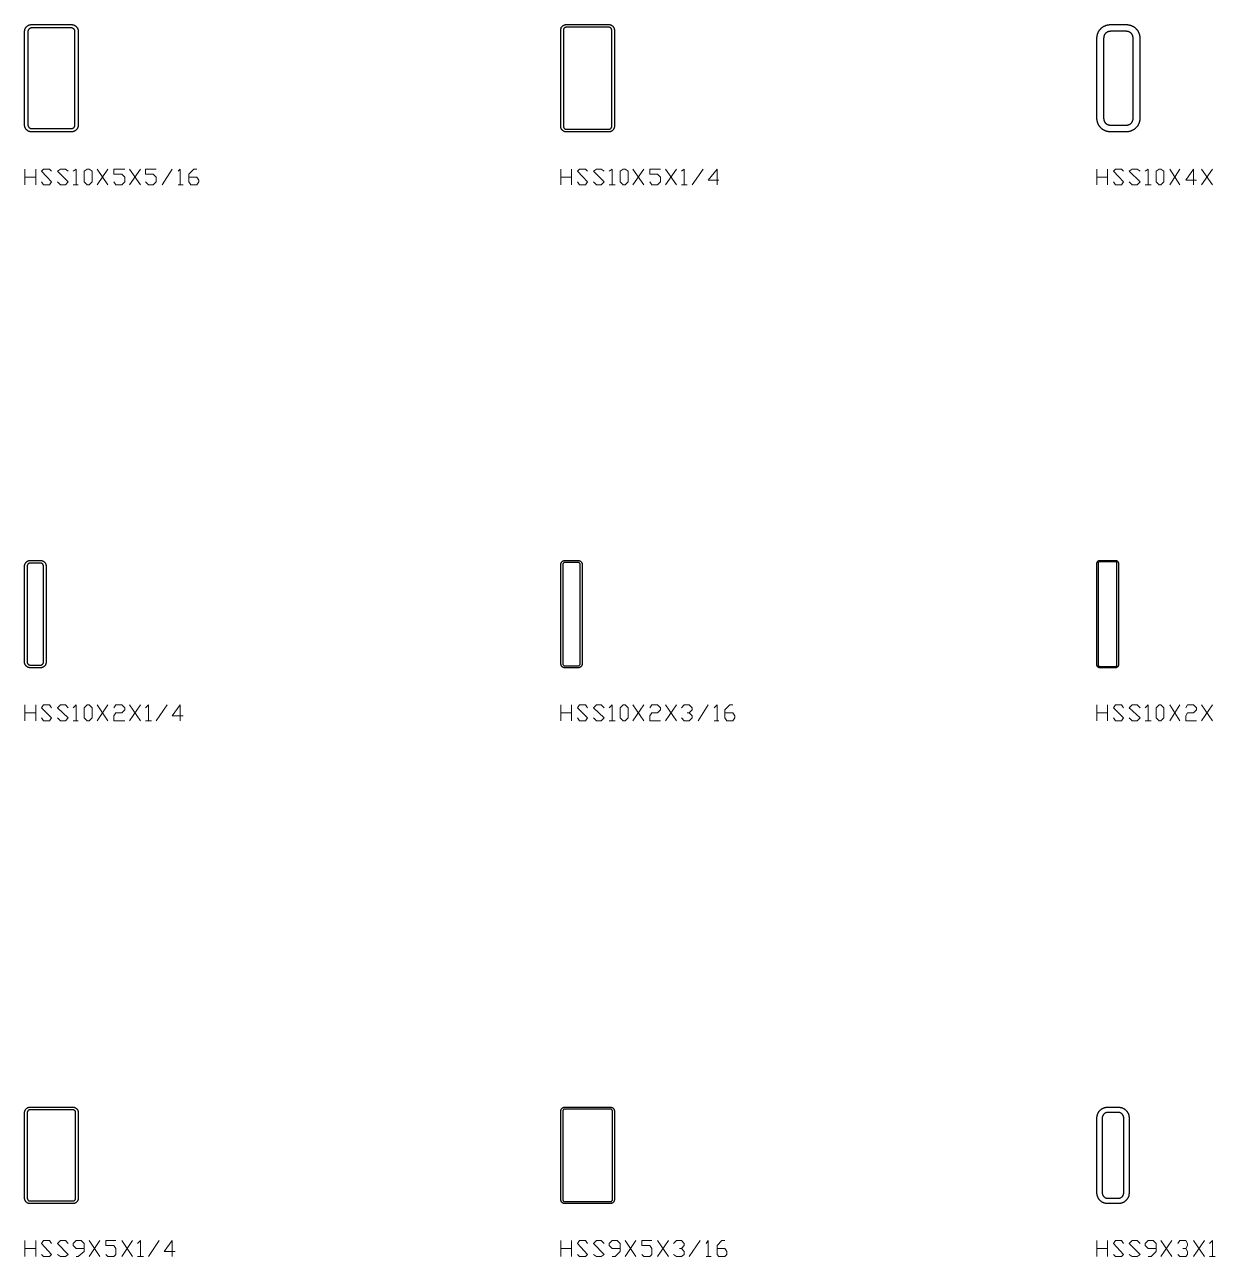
# Model space of a CAD drawing. Header units: inches. Extents: x 0 to 975, y -1305 to 34.
# Drawn here: x 500 to 611, y -754.9 to -640 of the extents above; entities that cross this region are included whole.
import ezdxf

# ---------------------------------------------------------------- set-up
doc = ezdxf.new("R2010")
doc.units = ezdxf.units.IN
doc.header["$MEASUREMENT"] = 0
doc.layers.add('AISC_STEEL', color=7, linetype='Continuous')

msp = doc.modelspace()

# ---------------------------------------------------------------- linework, layer by layer
at = {"color": 3, "lineweight": 0}
for p, q in [((500.01, -654.96), (500.01, -653.48)), ((501.03, -653.48), (501.03, -654.96)), ((506.75, -653.48), (507.76, -654.96)), ((506.75, -654.96), (507.76, -653.48)), ((509.79, -653.48), (510.8, -654.96)), ((509.79, -654.96), (510.8, -653.48)), ((512.83, -654.96), (513.76, -653.48)), ((550, -654.96), (550, -653.48)), ((551.01, -653.48), (551.01, -654.96)), ((556.73, -653.48), (557.74, -654.96)), ((556.73, -654.96), (557.74, -653.48)), ((559.77, -653.48), (560.79, -654.96)), ((559.77, -654.96), (560.79, -653.48)), ((562.26, -654.96), (563.28, -653.48)), ((599.98, -654.96), (599.98, -653.48)), ((600.99, -653.48), (600.99, -654.96)), ((606.8, -653.48), (607.72, -654.96)), ((606.8, -654.96), (607.72, -653.48)), ((609.75, -653.48), (610.77, -654.96)), ((609.75, -654.96), (610.77, -653.48)), ((500.01, -654.22), (501.03, -654.22)), ((504.53, -654.96), (504.99, -654.96)), ((505.82, -654.96), (505.82, -654.96)), ((514.31, -654.96), (514.77, -654.96)), ((550, -654.22), (551.01, -654.22)), ((554.51, -654.96), (555.07, -654.96)), ((555.81, -654.96), (555.81, -654.96)), ((561.25, -654.96), (561.8, -654.96)), ((599.98, -654.22), (600.99, -654.22)), ((604.5, -654.96), (605.05, -654.96)), ((605.79, -654.96), (605.79, -654.96)), ((500.01, -704.94), (500.01, -703.46)), ((500.01, -704.2), (501.03, -704.2)), ((501.03, -703.46), (501.03, -704.94)), ((506.75, -703.46), (507.76, -704.94)), ((506.75, -704.94), (507.76, -703.46)), ((509.79, -703.46), (510.8, -704.94)), ((509.79, -704.94), (510.8, -703.46)), ((512.28, -704.94), (513.29, -703.46)), ((550, -704.94), (550, -703.46)), ((550, -704.2), (551.01, -704.2)), ((551.01, -703.46), (551.01, -704.94)), ((556.73, -703.46), (557.74, -704.94)), ((556.73, -704.94), (557.74, -703.46)), ((559.77, -703.46), (560.79, -704.94)), ((559.77, -704.94), (560.79, -703.46)), ((562.81, -704.94), (563.74, -703.46)), ((599.98, -704.94), (599.98, -703.46)), ((599.98, -704.2), (600.99, -704.2)), ((600.99, -703.46), (600.99, -704.94)), ((606.8, -703.46), (607.72, -704.94)), ((606.8, -704.94), (607.72, -703.46)), ((609.75, -703.46), (610.77, -704.94)), ((609.75, -704.94), (610.77, -703.46)), ((504.53, -704.94), (504.99, -704.94)), ((505.82, -704.94), (505.82, -704.94)), ((511.27, -704.94), (511.82, -704.94)), ((554.51, -704.94), (555.07, -704.94)), ((555.81, -704.94), (555.81, -704.94)), ((564.29, -704.94), (564.75, -704.94)), ((604.5, -704.94), (605.05, -704.94)), ((605.79, -704.94), (605.79, -704.94)), ((500.01, -754.92), (500.01, -753.45)), ((501.03, -753.45), (501.03, -754.92)), ((506.01, -753.45), (507.02, -754.92)), ((506.01, -754.92), (507.02, -753.45)), ((509.05, -753.45), (510.07, -754.92)), ((509.05, -754.92), (510.07, -753.45)), ((511.54, -754.92), (512.56, -753.45)), ((550, -754.92), (550, -753.45)), ((551.01, -753.45), (551.01, -754.92)), ((555.99, -753.45), (557, -754.92)), ((555.99, -754.92), (557, -753.45)), ((559.03, -753.45), (560.05, -754.92)), ((559.03, -754.92), (560.05, -753.45)), ((561.98, -754.92), (563, -753.45)), ((599.98, -754.92), (599.98, -753.45)), ((600.99, -753.45), (600.99, -754.92)), ((605.97, -753.45), (606.99, -754.92)), ((605.97, -754.92), (606.99, -753.45)), ((609.01, -753.45), (610.03, -754.92)), ((609.01, -754.92), (610.03, -753.45)), ((500.01, -754.18), (501.03, -754.18)), ((510.53, -754.92), (511.08, -754.92)), ((550, -754.18), (551.01, -754.18)), ((563.55, -754.92), (564.01, -754.92)), ((599.98, -754.18), (600.99, -754.18)), ((610.49, -754.92), (611.04, -754.92))]:
    msp.add_line(p, q, dxfattribs=at)
for points in [[(501.58, -654.68), (501.77, -654.96), (502.32, -654.96), (502.5, -654.68), (501.58, -653.67), (501.77, -653.48), (502.32, -653.48), (502.5, -653.67)], [(503.06, -654.68), (503.33, -654.96), (503.8, -654.96), (504.07, -654.68), (503.06, -653.67), (503.33, -653.48), (503.8, -653.48), (504.07, -653.67)], [(504.53, -653.67), (504.81, -653.48), (504.81, -654.96)], [(508.31, -654.68), (508.5, -654.96), (509.05, -654.96), (509.33, -654.68), (509.33, -654.22), (509.05, -653.94), (508.31, -653.94), (508.31, -653.48), (509.33, -653.48)], [(511.27, -654.68), (511.54, -654.96), (512, -654.96), (512.28, -654.68), (512.28, -654.22), (512, -653.94), (511.27, -653.94), (511.27, -653.48), (512.28, -653.48)], [(514.31, -653.67), (514.49, -653.48), (514.49, -654.96)], [(515.32, -654.22), (516.06, -654.22), (516.24, -654.5), (516.24, -654.68), (516.06, -654.96), (515.51, -654.96), (515.32, -654.68), (515.32, -653.94), (515.78, -653.48), (516.06, -653.48)], [(551.56, -654.68), (551.75, -654.96), (552.3, -654.96), (552.49, -654.68), (551.56, -653.67), (551.75, -653.48), (552.3, -653.48), (552.49, -653.67)], [(553.04, -654.68), (553.32, -654.96), (553.78, -654.96), (554.05, -654.68), (553.04, -653.67), (553.32, -653.48), (553.78, -653.48), (554.05, -653.67)], [(554.51, -653.67), (554.79, -653.48), (554.79, -654.96)], [(558.3, -654.68), (558.48, -654.96), (559.03, -654.96), (559.31, -654.68), (559.31, -654.22), (559.03, -653.94), (558.3, -653.94), (558.3, -653.48), (559.31, -653.48)], [(561.25, -653.67), (561.52, -653.48), (561.52, -654.96)], [(564.75, -654.5), (563.74, -654.5), (564.57, -653.48), (564.57, -654.96)], [(601.55, -654.68), (601.73, -654.96), (602.28, -654.96), (602.47, -654.68), (601.55, -653.67), (601.73, -653.48), (602.28, -653.48), (602.47, -653.67)], [(603.02, -654.68), (603.3, -654.96), (603.76, -654.96), (604.04, -654.68), (603.02, -653.67), (603.3, -653.48), (603.76, -653.48), (604.04, -653.67)], [(604.5, -653.67), (604.77, -653.48), (604.77, -654.96)], [(609.29, -654.5), (608.28, -654.5), (609.01, -653.48), (609.01, -654.96)], [(501.58, -704.66), (501.77, -704.94), (502.32, -704.94), (502.5, -704.66), (501.58, -703.74), (501.77, -703.46), (502.32, -703.46), (502.5, -703.74)], [(503.06, -704.66), (503.33, -704.94), (503.8, -704.94), (504.07, -704.66), (503.06, -703.74), (503.33, -703.46), (503.8, -703.46), (504.07, -703.74)], [(504.53, -703.74), (504.81, -703.46), (504.81, -704.94)], [(508.31, -703.74), (508.5, -703.46), (509.05, -703.46), (509.33, -703.74), (509.33, -703.92), (509.05, -704.2), (508.5, -704.2), (508.31, -704.48), (508.31, -704.94), (509.33, -704.94)], [(511.27, -703.74), (511.54, -703.46), (511.54, -704.94)], [(514.77, -704.48), (513.76, -704.48), (514.49, -703.46), (514.49, -704.94)], [(551.56, -704.66), (551.75, -704.94), (552.3, -704.94), (552.49, -704.66), (551.56, -703.74), (551.75, -703.46), (552.3, -703.46), (552.49, -703.74)], [(553.04, -704.66), (553.32, -704.94), (553.78, -704.94), (554.05, -704.66), (553.04, -703.74), (553.32, -703.46), (553.78, -703.46), (554.05, -703.74)], [(554.51, -703.74), (554.79, -703.46), (554.79, -704.94)], [(558.3, -703.74), (558.48, -703.46), (559.03, -703.46), (559.31, -703.74), (559.31, -703.92), (559.03, -704.2), (558.48, -704.2), (558.3, -704.48), (558.3, -704.94), (559.31, -704.94)], [(561.25, -703.74), (561.52, -703.46), (561.98, -703.46), (562.26, -703.74), (562.26, -703.92), (561.98, -704.2), (561.8, -704.2)], [(561.98, -704.2), (562.26, -704.48), (562.26, -704.66), (561.98, -704.94), (561.52, -704.94), (561.25, -704.66)], [(564.29, -703.74), (564.57, -703.46), (564.57, -704.94)], [(565.3, -704.2), (566.04, -704.2), (566.23, -704.48), (566.23, -704.66), (566.04, -704.94), (565.49, -704.94), (565.3, -704.66), (565.3, -703.92), (565.77, -703.46), (566.04, -703.46)], [(601.55, -704.66), (601.73, -704.94), (602.28, -704.94), (602.47, -704.66), (601.55, -703.74), (601.73, -703.46), (602.28, -703.46), (602.47, -703.74)], [(603.02, -704.66), (603.3, -704.94), (603.76, -704.94), (604.04, -704.66), (603.02, -703.74), (603.3, -703.46), (603.76, -703.46), (604.04, -703.74)], [(604.5, -703.74), (604.77, -703.46), (604.77, -704.94)], [(608.28, -703.74), (608.46, -703.46), (609.01, -703.46), (609.29, -703.74), (609.29, -703.92), (609.01, -704.2), (608.46, -704.2), (608.28, -704.48), (608.28, -704.94), (609.29, -704.94)], [(501.58, -754.74), (501.77, -754.92), (502.32, -754.92), (502.5, -754.74), (501.58, -753.72), (501.77, -753.45), (502.32, -753.45), (502.5, -753.72)], [(503.06, -754.74), (503.33, -754.92), (503.8, -754.92), (504.07, -754.74), (503.06, -753.72), (503.33, -753.45), (503.8, -753.45), (504.07, -753.72)], [(504.81, -754.92), (504.99, -754.92), (505.55, -754.46), (505.55, -753.72), (505.27, -753.45), (504.81, -753.45), (504.53, -753.72), (504.53, -753.91), (504.81, -754.18), (505.55, -754.18)], [(507.58, -754.74), (507.76, -754.92), (508.31, -754.92), (508.5, -754.74), (508.5, -754.18), (508.31, -753.91), (507.58, -753.91), (507.58, -753.45), (508.5, -753.45)], [(510.53, -753.72), (510.8, -753.45), (510.8, -754.92)], [(514.03, -754.46), (513.02, -754.46), (513.76, -753.45), (513.76, -754.92)], [(551.56, -754.74), (551.75, -754.92), (552.3, -754.92), (552.49, -754.74), (551.56, -753.72), (551.75, -753.45), (552.3, -753.45), (552.49, -753.72)], [(553.04, -754.74), (553.32, -754.92), (553.78, -754.92), (554.05, -754.74), (553.04, -753.72), (553.32, -753.45), (553.78, -753.45), (554.05, -753.72)], [(554.79, -754.92), (555.07, -754.92), (555.53, -754.46), (555.53, -753.72), (555.25, -753.45), (554.79, -753.45), (554.51, -753.72), (554.51, -753.91), (554.79, -754.18), (555.53, -754.18)], [(557.56, -754.74), (557.74, -754.92), (558.3, -754.92), (558.48, -754.74), (558.48, -754.18), (558.3, -753.91), (557.56, -753.91), (557.56, -753.45), (558.48, -753.45)], [(560.51, -753.72), (560.79, -753.45), (561.25, -753.45), (561.52, -753.72), (561.52, -753.91), (561.25, -754.18), (561.06, -754.18)], [(563.55, -753.72), (563.74, -753.45), (563.74, -754.92)], [(564.57, -754.18), (565.3, -754.18), (565.49, -754.46), (565.49, -754.74), (565.3, -754.92), (564.75, -754.92), (564.57, -754.74), (564.57, -753.91), (565.03, -753.45), (565.3, -753.45)], [(601.55, -754.74), (601.73, -754.92), (602.28, -754.92), (602.47, -754.74), (601.55, -753.72), (601.73, -753.45), (602.28, -753.45), (602.47, -753.72)], [(603.02, -754.74), (603.3, -754.92), (603.76, -754.92), (604.04, -754.74), (603.02, -753.72), (603.3, -753.45), (603.76, -753.45), (604.04, -753.72)], [(604.77, -754.92), (605.05, -754.92), (605.51, -754.46), (605.51, -753.72), (605.23, -753.45), (604.77, -753.45), (604.5, -753.72), (604.5, -753.91), (604.77, -754.18), (605.51, -754.18)], [(607.54, -753.72), (607.72, -753.45), (608.28, -753.45), (608.46, -753.72), (608.46, -753.91), (608.28, -754.18), (608, -754.18)], [(610.49, -753.72), (610.77, -753.45), (610.77, -754.92)], [(561.25, -754.18), (561.52, -754.46), (561.52, -754.74), (561.25, -754.92), (560.79, -754.92), (560.51, -754.74)], [(608.28, -754.18), (608.46, -754.46), (608.46, -754.74), (608.28, -754.92), (607.72, -754.92), (607.54, -754.74)]]:
    msp.add_lwpolyline(points, dxfattribs=at)
for points in [[(505.82, -654.96), (505.55, -654.68), (505.55, -653.67), (505.82, -653.48), (506.01, -653.48), (506.29, -653.67), (506.29, -654.68), (506.01, -654.96)], [(555.81, -654.96), (555.53, -654.68), (555.53, -653.67), (555.81, -653.48), (555.99, -653.48), (556.27, -653.67), (556.27, -654.68), (555.99, -654.96)], [(605.79, -654.96), (605.51, -654.68), (605.51, -653.67), (605.79, -653.48), (605.97, -653.48), (606.25, -653.67), (606.25, -654.68), (605.97, -654.96)], [(505.82, -704.94), (505.55, -704.66), (505.55, -703.74), (505.82, -703.46), (506.01, -703.46), (506.29, -703.74), (506.29, -704.66), (506.01, -704.94)], [(555.81, -704.94), (555.53, -704.66), (555.53, -703.74), (555.81, -703.46), (555.99, -703.46), (556.27, -703.74), (556.27, -704.66), (555.99, -704.94)], [(605.79, -704.94), (605.51, -704.66), (605.51, -703.74), (605.79, -703.46), (605.97, -703.46), (606.25, -703.74), (606.25, -704.66), (605.97, -704.94)]]:
    msp.add_lwpolyline(points, close=True, dxfattribs=at)
at = {"layer": 'AISC_STEEL'}
for points in [[(504.38, -640), (504.4, -640), (504.43, -640), (504.46, -640.01), (504.49, -640.01), (504.52, -640.02), (504.55, -640.03), (504.58, -640.03), (504.61, -640.04), (504.63, -640.06), (504.66, -640.07), (504.69, -640.08), (504.71, -640.1), (504.74, -640.12), (504.76, -640.13), (504.78, -640.15), (504.81, -640.17), (504.83, -640.19), (504.85, -640.22), (504.87, -640.24), (504.88, -640.26), (504.9, -640.29), (504.92, -640.31), (504.93, -640.34), (504.94, -640.37), (504.96, -640.39), (504.97, -640.42), (504.97, -640.45), (504.98, -640.48), (504.99, -640.51), (504.99, -640.54), (505, -640.57), (505, -640.6), (505, -640.62), (505, -649.38), (505, -649.4), (505, -649.43), (504.99, -649.46), (504.99, -649.49), (504.98, -649.52), (504.97, -649.55), (504.97, -649.58), (504.96, -649.61), (504.94, -649.63), (504.93, -649.66), (504.92, -649.69), (504.9, -649.71), (504.88, -649.74), (504.87, -649.76), (504.85, -649.78), (504.83, -649.81), (504.81, -649.83), (504.78, -649.85), (504.76, -649.87), (504.74, -649.88), (504.71, -649.9), (504.69, -649.92), (504.66, -649.93), (504.63, -649.94), (504.61, -649.96), (504.58, -649.97), (504.55, -649.97), (504.52, -649.98), (504.49, -649.99), (504.46, -649.99), (504.43, -650), (504.4, -650), (504.38, -650), (500.62, -650), (500.6, -650), (500.57, -650), (500.54, -649.99), (500.51, -649.99), (500.48, -649.98), (500.45, -649.97), (500.42, -649.97), (500.39, -649.96), (500.37, -649.94), (500.34, -649.93), (500.31, -649.92), (500.29, -649.9), (500.26, -649.88), (500.24, -649.87), (500.22, -649.85), (500.19, -649.83), (500.17, -649.81), (500.15, -649.78), (500.13, -649.76), (500.12, -649.74), (500.1, -649.71), (500.08, -649.69), (500.07, -649.66), (500.06, -649.63), (500.04, -649.61), (500.03, -649.58), (500.03, -649.55), (500.02, -649.52), (500.01, -649.49), (500.01, -649.46), (500, -649.43), (500, -649.4), (500, -649.38), (500, -640.62), (500, -640.6), (500, -640.57), (500.01, -640.54), (500.01, -640.51), (500.02, -640.48), (500.03, -640.45), (500.03, -640.42), (500.04, -640.39), (500.06, -640.37), (500.07, -640.34), (500.08, -640.31), (500.1, -640.29), (500.12, -640.26), (500.13, -640.24), (500.15, -640.22), (500.17, -640.19), (500.19, -640.17), (500.22, -640.15), (500.24, -640.13), (500.26, -640.12), (500.29, -640.1), (500.31, -640.08), (500.34, -640.07), (500.37, -640.06), (500.39, -640.04), (500.42, -640.03), (500.45, -640.03), (500.48, -640.02), (500.51, -640.01), (500.54, -640.01), (500.57, -640), (500.6, -640), (500.62, -640)], [(554.5, -640), (554.53, -640), (554.56, -640), (554.59, -640.01), (554.62, -640.01), (554.64, -640.02), (554.67, -640.03), (554.7, -640.04), (554.72, -640.05), (554.75, -640.07), (554.77, -640.08), (554.8, -640.1), (554.82, -640.12), (554.84, -640.14), (554.86, -640.16), (554.88, -640.18), (554.9, -640.2), (554.92, -640.23), (554.93, -640.25), (554.95, -640.28), (554.96, -640.3), (554.97, -640.33), (554.98, -640.36), (554.99, -640.38), (554.99, -640.41), (555, -640.44), (555, -640.47), (555, -640.5), (555, -649.5), (555, -649.53), (555, -649.56), (554.99, -649.59), (554.99, -649.62), (554.98, -649.64), (554.97, -649.67), (554.96, -649.7), (554.95, -649.72), (554.93, -649.75), (554.92, -649.77), (554.9, -649.8), (554.88, -649.82), (554.86, -649.84), (554.84, -649.86), (554.82, -649.88), (554.8, -649.9), (554.77, -649.92), (554.75, -649.93), (554.72, -649.95), (554.7, -649.96), (554.67, -649.97), (554.64, -649.98), (554.62, -649.99), (554.59, -649.99), (554.56, -650), (554.53, -650), (554.5, -650), (550.5, -650), (550.47, -650), (550.44, -650), (550.41, -649.99), (550.38, -649.99), (550.36, -649.98), (550.33, -649.97), (550.3, -649.96), (550.28, -649.95), (550.25, -649.93), (550.23, -649.92), (550.2, -649.9), (550.18, -649.88), (550.16, -649.86), (550.14, -649.84), (550.12, -649.82), (550.1, -649.8), (550.08, -649.77), (550.07, -649.75), (550.05, -649.72), (550.04, -649.7), (550.03, -649.67), (550.02, -649.64), (550.01, -649.62), (550.01, -649.59), (550, -649.56), (550, -649.53), (550, -649.5), (550, -640.5), (550, -640.47), (550, -640.44), (550.01, -640.41), (550.01, -640.38), (550.02, -640.36), (550.03, -640.33), (550.04, -640.3), (550.05, -640.28), (550.07, -640.25), (550.08, -640.23), (550.1, -640.2), (550.12, -640.18), (550.14, -640.16), (550.16, -640.14), (550.18, -640.12), (550.2, -640.1), (550.23, -640.08), (550.25, -640.07), (550.28, -640.05), (550.3, -640.04), (550.33, -640.03), (550.36, -640.02), (550.38, -640.01), (550.41, -640.01), (550.44, -640), (550.47, -640), (550.5, -640)], [(602.75, -640), (602.78, -640), (602.81, -640), (602.84, -640), (602.87, -640.01), (602.9, -640.01), (602.93, -640.01), (602.96, -640.02), (602.99, -640.02), (603.02, -640.03), (603.04, -640.04), (603.07, -640.04), (603.1, -640.05), (603.13, -640.06), (603.16, -640.07), (603.19, -640.08), (603.21, -640.09), (603.24, -640.1), (603.27, -640.11), (603.3, -640.13), (603.32, -640.14), (603.35, -640.15), (603.38, -640.17), (603.4, -640.18), (603.43, -640.2), (603.45, -640.21), (603.48, -640.23), (603.5, -640.25), (603.52, -640.27), (603.55, -640.29), (603.57, -640.31), (603.59, -640.33), (603.61, -640.35), (603.63, -640.37), (603.65, -640.39), (603.67, -640.41), (603.69, -640.43), (603.71, -640.45), (603.73, -640.48), (603.75, -640.5), (603.77, -640.52), (603.79, -640.55), (603.8, -640.57), (603.82, -640.6), (603.83, -640.62), (603.85, -640.65), (603.86, -640.68), (603.87, -640.7), (603.89, -640.73), (603.9, -640.76), (603.91, -640.79), (603.92, -640.81), (603.93, -640.84), (603.94, -640.87), (603.95, -640.9), (603.96, -640.93), (603.96, -640.96), (603.97, -640.98), (603.98, -641.01), (603.98, -641.04), (603.99, -641.07), (603.99, -641.1), (603.99, -641.13), (604, -641.16), (604, -641.19), (604, -641.22), (604, -641.25), (604, -648.75), (604, -648.78), (604, -648.81), (604, -648.84), (603.99, -648.87), (603.99, -648.9), (603.99, -648.93), (603.98, -648.96), (603.98, -648.99), (603.97, -649.02), (603.96, -649.04), (603.96, -649.07), (603.95, -649.1), (603.94, -649.13), (603.93, -649.16), (603.92, -649.19), (603.91, -649.21), (603.9, -649.24), (603.89, -649.27), (603.87, -649.3), (603.86, -649.32), (603.85, -649.35), (603.83, -649.38), (603.82, -649.4), (603.8, -649.43), (603.79, -649.45), (603.77, -649.48), (603.75, -649.5), (603.73, -649.52), (603.71, -649.55), (603.69, -649.57), (603.67, -649.59), (603.65, -649.61), (603.63, -649.63), (603.61, -649.65), (603.59, -649.67), (603.57, -649.69), (603.55, -649.71), (603.52, -649.73), (603.5, -649.75), (603.48, -649.77), (603.45, -649.79), (603.43, -649.8), (603.4, -649.82), (603.38, -649.83), (603.35, -649.85), (603.32, -649.86), (603.3, -649.87), (603.27, -649.89), (603.24, -649.9), (603.21, -649.91), (603.19, -649.92), (603.16, -649.93), (603.13, -649.94), (603.1, -649.95), (603.07, -649.96), (603.04, -649.96), (603.02, -649.97), (602.99, -649.98), (602.96, -649.98), (602.93, -649.99), (602.9, -649.99), (602.87, -649.99), (602.84, -650), (602.81, -650), (602.78, -650), (602.75, -650), (601.25, -650), (601.22, -650), (601.19, -650), (601.16, -650), (601.13, -649.99), (601.1, -649.99), (601.07, -649.99), (601.04, -649.98), (601.01, -649.98), (600.98, -649.97), (600.96, -649.96), (600.93, -649.96), (600.9, -649.95), (600.87, -649.94), (600.84, -649.93), (600.81, -649.92), (600.79, -649.91), (600.76, -649.9), (600.73, -649.89), (600.7, -649.87), (600.68, -649.86), (600.65, -649.85), (600.62, -649.83), (600.6, -649.82), (600.57, -649.8), (600.55, -649.79), (600.52, -649.77), (600.5, -649.75), (600.48, -649.73), (600.45, -649.71), (600.43, -649.69), (600.41, -649.67), (600.39, -649.65), (600.37, -649.63), (600.35, -649.61), (600.33, -649.59), (600.31, -649.57), (600.29, -649.55), (600.27, -649.52), (600.25, -649.5), (600.23, -649.48), (600.21, -649.45), (600.2, -649.43), (600.18, -649.4), (600.17, -649.38), (600.15, -649.35), (600.14, -649.32), (600.13, -649.3), (600.11, -649.27), (600.1, -649.24), (600.09, -649.21), (600.08, -649.19), (600.07, -649.16), (600.06, -649.13), (600.05, -649.1), (600.04, -649.07), (600.04, -649.04), (600.03, -649.02), (600.02, -648.99), (600.02, -648.96), (600.01, -648.93), (600.01, -648.9), (600.01, -648.87), (600, -648.84), (600, -648.81), (600, -648.78), (600, -648.75), (600, -641.25), (600, -641.22), (600, -641.19), (600, -641.16), (600.01, -641.13), (600.01, -641.1), (600.01, -641.07), (600.02, -641.04), (600.02, -641.01), (600.03, -640.98), (600.04, -640.96), (600.04, -640.93), (600.05, -640.9), (600.06, -640.87), (600.07, -640.84), (600.08, -640.81), (600.09, -640.79), (600.1, -640.76), (600.11, -640.73), (600.13, -640.7), (600.14, -640.68), (600.15, -640.65), (600.17, -640.62), (600.18, -640.6), (600.2, -640.57), (600.21, -640.55), (600.23, -640.52), (600.25, -640.5), (600.27, -640.48), (600.29, -640.45), (600.31, -640.43), (600.33, -640.41), (600.35, -640.39), (600.37, -640.37), (600.39, -640.35), (600.41, -640.33), (600.43, -640.31), (600.45, -640.29), (600.48, -640.27), (600.5, -640.25), (600.52, -640.23), (600.55, -640.21), (600.57, -640.2), (600.6, -640.18), (600.62, -640.17), (600.65, -640.15), (600.68, -640.14), (600.7, -640.13), (600.73, -640.11), (600.76, -640.1), (600.79, -640.09), (600.81, -640.08), (600.84, -640.07), (600.87, -640.06), (600.9, -640.05), (600.93, -640.04), (600.96, -640.04), (600.98, -640.03), (601.01, -640.02), (601.04, -640.02), (601.07, -640.01), (601.1, -640.01), (601.13, -640.01), (601.16, -640), (601.19, -640), (601.22, -640), (601.25, -640)], [(500.62, -640.31), (500.6, -640.31), (500.57, -640.32), (500.54, -640.32), (500.51, -640.33), (500.49, -640.35), (500.46, -640.36), (500.44, -640.38), (500.41, -640.39), (500.39, -640.41), (500.38, -640.44), (500.36, -640.46), (500.35, -640.49), (500.33, -640.51), (500.32, -640.54), (500.32, -640.57), (500.31, -640.6), (500.31, -640.62), (500.31, -649.38), (500.31, -649.4), (500.32, -649.43), (500.32, -649.46), (500.33, -649.49), (500.35, -649.51), (500.36, -649.54), (500.38, -649.56), (500.39, -649.59), (500.41, -649.61), (500.44, -649.62), (500.46, -649.64), (500.49, -649.65), (500.51, -649.67), (500.54, -649.68), (500.57, -649.68), (500.6, -649.69), (500.62, -649.69), (504.38, -649.69), (504.4, -649.69), (504.43, -649.68), (504.46, -649.68), (504.49, -649.67), (504.51, -649.65), (504.54, -649.64), (504.56, -649.62), (504.59, -649.61), (504.61, -649.59), (504.62, -649.56), (504.64, -649.54), (504.65, -649.51), (504.67, -649.49), (504.68, -649.46), (504.68, -649.43), (504.69, -649.4), (504.69, -649.38), (504.69, -640.62), (504.69, -640.6), (504.68, -640.57), (504.68, -640.54), (504.67, -640.51), (504.65, -640.49), (504.64, -640.46), (504.62, -640.44), (504.61, -640.41), (504.59, -640.39), (504.56, -640.38), (504.54, -640.36), (504.51, -640.35), (504.49, -640.33), (504.46, -640.32), (504.43, -640.32), (504.4, -640.31), (504.38, -640.31)], [(550.5, -640.25), (550.47, -640.25), (550.44, -640.26), (550.42, -640.26), (550.39, -640.27), (550.37, -640.29), (550.34, -640.3), (550.32, -640.32), (550.3, -640.34), (550.29, -640.37), (550.27, -640.39), (550.26, -640.42), (550.26, -640.44), (550.25, -640.47), (550.25, -640.5), (550.25, -649.5), (550.25, -649.53), (550.26, -649.56), (550.26, -649.58), (550.27, -649.61), (550.29, -649.63), (550.3, -649.66), (550.32, -649.68), (550.34, -649.7), (550.37, -649.71), (550.39, -649.73), (550.42, -649.74), (550.44, -649.74), (550.47, -649.75), (550.5, -649.75), (554.5, -649.75), (554.53, -649.75), (554.56, -649.74), (554.58, -649.74), (554.61, -649.73), (554.63, -649.71), (554.66, -649.7), (554.68, -649.68), (554.7, -649.66), (554.71, -649.63), (554.73, -649.61), (554.74, -649.58), (554.74, -649.56), (554.75, -649.53), (554.75, -649.5), (554.75, -640.5), (554.75, -640.47), (554.74, -640.44), (554.74, -640.42), (554.73, -640.39), (554.71, -640.37), (554.7, -640.34), (554.68, -640.32), (554.66, -640.3), (554.63, -640.29), (554.61, -640.27), (554.58, -640.26), (554.56, -640.26), (554.53, -640.25), (554.5, -640.25)], [(601.25, -640.62), (601.22, -640.63), (601.19, -640.63), (601.16, -640.63), (601.13, -640.64), (601.1, -640.64), (601.07, -640.65), (601.05, -640.66), (601.02, -640.67), (600.99, -640.68), (600.96, -640.69), (600.94, -640.71), (600.91, -640.72), (600.89, -640.74), (600.86, -640.76), (600.84, -640.78), (600.82, -640.8), (600.8, -640.82), (600.78, -640.84), (600.76, -640.86), (600.74, -640.89), (600.72, -640.91), (600.71, -640.94), (600.69, -640.96), (600.68, -640.99), (600.67, -641.02), (600.66, -641.05), (600.65, -641.07), (600.64, -641.1), (600.64, -641.13), (600.63, -641.16), (600.63, -641.19), (600.63, -641.22), (600.62, -641.25), (600.62, -648.75), (600.63, -648.78), (600.63, -648.81), (600.63, -648.84), (600.64, -648.87), (600.64, -648.9), (600.65, -648.93), (600.66, -648.95), (600.67, -648.98), (600.68, -649.01), (600.69, -649.04), (600.71, -649.06), (600.72, -649.09), (600.74, -649.11), (600.76, -649.14), (600.78, -649.16), (600.8, -649.18), (600.82, -649.2), (600.84, -649.22), (600.86, -649.24), (600.89, -649.26), (600.91, -649.28), (600.94, -649.29), (600.96, -649.31), (600.99, -649.32), (601.02, -649.33), (601.05, -649.34), (601.07, -649.35), (601.1, -649.36), (601.13, -649.36), (601.16, -649.37), (601.19, -649.37), (601.22, -649.37), (601.25, -649.38), (602.75, -649.38), (602.78, -649.37), (602.81, -649.37), (602.84, -649.37), (602.87, -649.36), (602.9, -649.36), (602.93, -649.35), (602.95, -649.34), (602.98, -649.33), (603.01, -649.32), (603.04, -649.31), (603.06, -649.29), (603.09, -649.28), (603.11, -649.26), (603.14, -649.24), (603.16, -649.22), (603.18, -649.2), (603.2, -649.18), (603.22, -649.16), (603.24, -649.14), (603.26, -649.11), (603.28, -649.09), (603.29, -649.06), (603.31, -649.04), (603.32, -649.01), (603.33, -648.98), (603.34, -648.95), (603.35, -648.93), (603.36, -648.9), (603.36, -648.87), (603.37, -648.84), (603.37, -648.81), (603.37, -648.78), (603.38, -648.75), (603.38, -641.25), (603.37, -641.22), (603.37, -641.19), (603.37, -641.16), (603.36, -641.13), (603.36, -641.1), (603.35, -641.07), (603.34, -641.05), (603.33, -641.02), (603.32, -640.99), (603.31, -640.96), (603.29, -640.94), (603.28, -640.91), (603.26, -640.89), (603.24, -640.86), (603.22, -640.84), (603.2, -640.82), (603.18, -640.8), (603.16, -640.78), (603.14, -640.76), (603.11, -640.74), (603.09, -640.72), (603.06, -640.71), (603.04, -640.69), (603.01, -640.68), (602.98, -640.67), (602.95, -640.66), (602.93, -640.65), (602.9, -640.64), (602.87, -640.64), (602.84, -640.63), (602.81, -640.63), (602.78, -640.63), (602.75, -640.62)], [(501.5, -690), (501.53, -690), (501.56, -690), (501.59, -690.01), (501.62, -690.01), (501.64, -690.02), (501.67, -690.03), (501.7, -690.04), (501.72, -690.05), (501.75, -690.07), (501.77, -690.08), (501.8, -690.1), (501.82, -690.12), (501.84, -690.14), (501.86, -690.16), (501.88, -690.18), (501.9, -690.2), (501.92, -690.23), (501.93, -690.25), (501.95, -690.28), (501.96, -690.3), (501.97, -690.33), (501.98, -690.36), (501.99, -690.38), (501.99, -690.41), (502, -690.44), (502, -690.47), (502, -690.5), (502, -699.5), (502, -699.53), (502, -699.56), (501.99, -699.59), (501.99, -699.62), (501.98, -699.64), (501.97, -699.67), (501.96, -699.7), (501.95, -699.72), (501.93, -699.75), (501.92, -699.77), (501.9, -699.8), (501.88, -699.82), (501.86, -699.84), (501.84, -699.86), (501.82, -699.88), (501.8, -699.9), (501.77, -699.92), (501.75, -699.93), (501.72, -699.95), (501.7, -699.96), (501.67, -699.97), (501.64, -699.98), (501.62, -699.99), (501.59, -699.99), (501.56, -700), (501.53, -700), (501.5, -700), (500.5, -700), (500.47, -700), (500.44, -700), (500.41, -699.99), (500.38, -699.99), (500.36, -699.98), (500.33, -699.97), (500.3, -699.96), (500.28, -699.95), (500.25, -699.93), (500.23, -699.92), (500.2, -699.9), (500.18, -699.88), (500.16, -699.86), (500.14, -699.84), (500.12, -699.82), (500.1, -699.8), (500.08, -699.77), (500.07, -699.75), (500.05, -699.72), (500.04, -699.7), (500.03, -699.67), (500.02, -699.64), (500.01, -699.62), (500.01, -699.59), (500, -699.56), (500, -699.53), (500, -699.5), (500, -690.5), (500, -690.47), (500, -690.44), (500.01, -690.41), (500.01, -690.38), (500.02, -690.36), (500.03, -690.33), (500.04, -690.3), (500.05, -690.28), (500.07, -690.25), (500.08, -690.23), (500.1, -690.2), (500.12, -690.18), (500.14, -690.16), (500.16, -690.14), (500.18, -690.12), (500.2, -690.1), (500.23, -690.08), (500.25, -690.07), (500.28, -690.05), (500.3, -690.04), (500.33, -690.03), (500.36, -690.02), (500.38, -690.01), (500.41, -690.01), (500.44, -690), (500.47, -690), (500.5, -690)], [(500.5, -690.25), (500.47, -690.25), (500.44, -690.26), (500.42, -690.26), (500.39, -690.27), (500.37, -690.29), (500.34, -690.3), (500.32, -690.32), (500.3, -690.34), (500.29, -690.37), (500.27, -690.39), (500.26, -690.42), (500.26, -690.44), (500.25, -690.47), (500.25, -690.5), (500.25, -699.5), (500.25, -699.53), (500.26, -699.56), (500.26, -699.58), (500.27, -699.61), (500.29, -699.63), (500.3, -699.66), (500.32, -699.68), (500.34, -699.7), (500.37, -699.71), (500.39, -699.73), (500.42, -699.74), (500.44, -699.74), (500.47, -699.75), (500.5, -699.75), (501.5, -699.75), (501.53, -699.75), (501.56, -699.74), (501.58, -699.74), (501.61, -699.73), (501.63, -699.71), (501.66, -699.7), (501.68, -699.68), (501.7, -699.66), (501.71, -699.63), (501.73, -699.61), (501.74, -699.58), (501.74, -699.56), (501.75, -699.53), (501.75, -699.5), (501.75, -690.5), (501.75, -690.47), (501.74, -690.44), (501.74, -690.42), (501.73, -690.39), (501.71, -690.37), (501.7, -690.34), (501.68, -690.32), (501.66, -690.3), (501.63, -690.29), (501.61, -690.27), (501.58, -690.26), (501.56, -690.26), (501.53, -690.25), (501.5, -690.25)], [(551.62, -690), (551.65, -690), (551.68, -690), (551.71, -690.01), (551.74, -690.02), (551.77, -690.03), (551.8, -690.04), (551.82, -690.06), (551.85, -690.07), (551.87, -690.09), (551.89, -690.11), (551.91, -690.13), (551.93, -690.15), (551.94, -690.18), (551.96, -690.2), (551.97, -690.23), (551.98, -690.26), (551.99, -690.29), (552, -690.32), (552, -690.35), (552, -690.38), (552, -699.62), (552, -699.65), (552, -699.68), (551.99, -699.71), (551.98, -699.74), (551.97, -699.77), (551.96, -699.8), (551.94, -699.82), (551.93, -699.85), (551.91, -699.87), (551.89, -699.89), (551.87, -699.91), (551.85, -699.93), (551.82, -699.94), (551.8, -699.96), (551.77, -699.97), (551.74, -699.98), (551.71, -699.99), (551.68, -700), (551.65, -700), (551.62, -700), (550.38, -700), (550.35, -700), (550.32, -700), (550.29, -699.99), (550.26, -699.98), (550.23, -699.97), (550.2, -699.96), (550.18, -699.94), (550.15, -699.93), (550.13, -699.91), (550.11, -699.89), (550.09, -699.87), (550.07, -699.85), (550.06, -699.82), (550.04, -699.8), (550.03, -699.77), (550.02, -699.74), (550.01, -699.71), (550, -699.68), (550, -699.65), (550, -699.62), (550, -690.38), (550, -690.35), (550, -690.32), (550.01, -690.29), (550.02, -690.26), (550.03, -690.23), (550.04, -690.2), (550.06, -690.18), (550.07, -690.15), (550.09, -690.13), (550.11, -690.11), (550.13, -690.09), (550.15, -690.07), (550.18, -690.06), (550.2, -690.04), (550.23, -690.03), (550.26, -690.02), (550.29, -690.01), (550.32, -690), (550.35, -690), (550.38, -690)], [(550.38, -690.19), (550.35, -690.19), (550.33, -690.19), (550.3, -690.2), (550.28, -690.21), (550.26, -690.23), (550.24, -690.24), (550.23, -690.26), (550.21, -690.28), (550.2, -690.3), (550.19, -690.33), (550.19, -690.35), (550.19, -690.38), (550.19, -699.62), (550.19, -699.65), (550.19, -699.67), (550.2, -699.7), (550.21, -699.72), (550.23, -699.74), (550.24, -699.76), (550.26, -699.77), (550.28, -699.79), (550.3, -699.8), (550.33, -699.81), (550.35, -699.81), (550.38, -699.81), (551.62, -699.81), (551.65, -699.81), (551.67, -699.81), (551.7, -699.8), (551.72, -699.79), (551.74, -699.77), (551.76, -699.76), (551.77, -699.74), (551.79, -699.72), (551.8, -699.7), (551.81, -699.67), (551.81, -699.65), (551.81, -699.62), (551.81, -690.38), (551.81, -690.35), (551.81, -690.33), (551.8, -690.3), (551.79, -690.28), (551.77, -690.26), (551.76, -690.24), (551.74, -690.23), (551.72, -690.21), (551.7, -690.2), (551.67, -690.19), (551.65, -690.19), (551.62, -690.19)], [(601.75, -690), (601.78, -690), (601.81, -690.01), (601.83, -690.01), (601.86, -690.02), (601.88, -690.04), (601.91, -690.05), (601.93, -690.07), (601.95, -690.09), (601.96, -690.12), (601.98, -690.14), (601.99, -690.17), (601.99, -690.19), (602, -690.22), (602, -690.25), (602, -699.75), (602, -699.78), (601.99, -699.81), (601.99, -699.83), (601.98, -699.86), (601.96, -699.88), (601.95, -699.91), (601.93, -699.93), (601.91, -699.95), (601.88, -699.96), (601.86, -699.98), (601.83, -699.99), (601.81, -699.99), (601.78, -700), (601.75, -700), (600.25, -700), (600.22, -700), (600.19, -699.99), (600.17, -699.99), (600.14, -699.98), (600.12, -699.96), (600.09, -699.95), (600.07, -699.93), (600.05, -699.91), (600.04, -699.88), (600.02, -699.86), (600.01, -699.83), (600.01, -699.81), (600, -699.78), (600, -699.75), (600, -690.25), (600, -690.22), (600.01, -690.19), (600.01, -690.17), (600.02, -690.14), (600.04, -690.12), (600.05, -690.09), (600.07, -690.07), (600.09, -690.05), (600.12, -690.04), (600.14, -690.02), (600.17, -690.01), (600.19, -690.01), (600.22, -690), (600.25, -690)], [(600.25, -690.12), (600.23, -690.13), (600.22, -690.13), (600.2, -690.13), (600.19, -690.14), (600.17, -690.15), (600.16, -690.16), (600.15, -690.17), (600.14, -690.19), (600.13, -690.2), (600.13, -690.22), (600.13, -690.23), (600.12, -690.25), (600.12, -699.75), (600.13, -699.77), (600.13, -699.78), (600.13, -699.8), (600.14, -699.81), (600.15, -699.83), (600.16, -699.84), (600.17, -699.85), (600.19, -699.86), (600.2, -699.87), (600.22, -699.87), (600.23, -699.87), (600.25, -699.88), (601.75, -699.88), (601.77, -699.87), (601.78, -699.87), (601.8, -699.87), (601.81, -699.86), (601.83, -699.85), (601.84, -699.84), (601.85, -699.83), (601.86, -699.81), (601.87, -699.8), (601.87, -699.78), (601.87, -699.77), (601.87, -699.75), (601.87, -690.25), (601.87, -690.23), (601.87, -690.22), (601.87, -690.2), (601.86, -690.19), (601.85, -690.17), (601.84, -690.16), (601.83, -690.15), (601.81, -690.14), (601.8, -690.13), (601.78, -690.13), (601.77, -690.13), (601.75, -690.12)], [(504.5, -741), (504.53, -741), (504.56, -741), (504.59, -741.01), (504.62, -741.01), (504.64, -741.02), (504.67, -741.03), (504.7, -741.04), (504.72, -741.05), (504.75, -741.07), (504.77, -741.08), (504.8, -741.1), (504.82, -741.12), (504.84, -741.14), (504.86, -741.16), (504.88, -741.18), (504.9, -741.2), (504.92, -741.23), (504.93, -741.25), (504.95, -741.28), (504.96, -741.3), (504.97, -741.33), (504.98, -741.36), (504.99, -741.38), (504.99, -741.41), (505, -741.44), (505, -741.47), (505, -741.5), (505, -749.5), (505, -749.53), (505, -749.56), (504.99, -749.59), (504.99, -749.62), (504.98, -749.64), (504.97, -749.67), (504.96, -749.7), (504.95, -749.72), (504.93, -749.75), (504.92, -749.77), (504.9, -749.8), (504.88, -749.82), (504.86, -749.84), (504.84, -749.86), (504.82, -749.88), (504.8, -749.9), (504.77, -749.92), (504.75, -749.93), (504.72, -749.95), (504.7, -749.96), (504.67, -749.97), (504.64, -749.98), (504.62, -749.99), (504.59, -749.99), (504.56, -750), (504.53, -750), (504.5, -750), (500.5, -750), (500.47, -750), (500.44, -750), (500.41, -749.99), (500.38, -749.99), (500.36, -749.98), (500.33, -749.97), (500.3, -749.96), (500.28, -749.95), (500.25, -749.93), (500.23, -749.92), (500.2, -749.9), (500.18, -749.88), (500.16, -749.86), (500.14, -749.84), (500.12, -749.82), (500.1, -749.8), (500.08, -749.77), (500.07, -749.75), (500.05, -749.72), (500.04, -749.7), (500.03, -749.67), (500.02, -749.64), (500.01, -749.62), (500.01, -749.59), (500, -749.56), (500, -749.53), (500, -749.5), (500, -741.5), (500, -741.47), (500, -741.44), (500.01, -741.41), (500.01, -741.38), (500.02, -741.36), (500.03, -741.33), (500.04, -741.3), (500.05, -741.28), (500.07, -741.25), (500.08, -741.23), (500.1, -741.2), (500.12, -741.18), (500.14, -741.16), (500.16, -741.14), (500.18, -741.12), (500.2, -741.1), (500.23, -741.08), (500.25, -741.07), (500.28, -741.05), (500.3, -741.04), (500.33, -741.03), (500.36, -741.02), (500.38, -741.01), (500.41, -741.01), (500.44, -741), (500.47, -741), (500.5, -741)], [(554.62, -741), (554.65, -741), (554.68, -741), (554.71, -741.01), (554.74, -741.02), (554.77, -741.03), (554.8, -741.04), (554.82, -741.06), (554.85, -741.07), (554.87, -741.09), (554.89, -741.11), (554.91, -741.13), (554.93, -741.15), (554.94, -741.18), (554.96, -741.2), (554.97, -741.23), (554.98, -741.26), (554.99, -741.29), (555, -741.32), (555, -741.35), (555, -741.38), (555, -749.62), (555, -749.65), (555, -749.68), (554.99, -749.71), (554.98, -749.74), (554.97, -749.77), (554.96, -749.8), (554.94, -749.82), (554.93, -749.85), (554.91, -749.87), (554.89, -749.89), (554.87, -749.91), (554.85, -749.93), (554.82, -749.94), (554.8, -749.96), (554.77, -749.97), (554.74, -749.98), (554.71, -749.99), (554.68, -750), (554.65, -750), (554.62, -750), (550.38, -750), (550.35, -750), (550.32, -750), (550.29, -749.99), (550.26, -749.98), (550.23, -749.97), (550.2, -749.96), (550.18, -749.94), (550.15, -749.93), (550.13, -749.91), (550.11, -749.89), (550.09, -749.87), (550.07, -749.85), (550.06, -749.82), (550.04, -749.8), (550.03, -749.77), (550.02, -749.74), (550.01, -749.71), (550, -749.68), (550, -749.65), (550, -749.62), (550, -741.38), (550, -741.35), (550, -741.32), (550.01, -741.29), (550.02, -741.26), (550.03, -741.23), (550.04, -741.2), (550.06, -741.18), (550.07, -741.15), (550.09, -741.13), (550.11, -741.11), (550.13, -741.09), (550.15, -741.07), (550.18, -741.06), (550.2, -741.04), (550.23, -741.03), (550.26, -741.02), (550.29, -741.01), (550.32, -741), (550.35, -741), (550.38, -741)], [(550.38, -741.19), (550.35, -741.19), (550.33, -741.19), (550.3, -741.2), (550.28, -741.21), (550.26, -741.23), (550.24, -741.24), (550.23, -741.26), (550.21, -741.28), (550.2, -741.3), (550.19, -741.33), (550.19, -741.35), (550.19, -741.38), (550.19, -749.62), (550.19, -749.65), (550.19, -749.67), (550.2, -749.7), (550.21, -749.72), (550.23, -749.74), (550.24, -749.76), (550.26, -749.77), (550.28, -749.79), (550.3, -749.8), (550.33, -749.81), (550.35, -749.81), (550.38, -749.81), (554.62, -749.81), (554.65, -749.81), (554.67, -749.81), (554.7, -749.8), (554.72, -749.79), (554.74, -749.77), (554.76, -749.76), (554.77, -749.74), (554.79, -749.72), (554.8, -749.7), (554.81, -749.67), (554.81, -749.65), (554.81, -749.62), (554.81, -741.38), (554.81, -741.35), (554.81, -741.33), (554.8, -741.3), (554.79, -741.28), (554.77, -741.26), (554.76, -741.24), (554.74, -741.23), (554.72, -741.21), (554.7, -741.2), (554.67, -741.19), (554.65, -741.19), (554.62, -741.19)], [(602, -741), (602.03, -741), (602.06, -741), (602.09, -741), (602.12, -741.01), (602.15, -741.01), (602.18, -741.02), (602.21, -741.02), (602.23, -741.03), (602.26, -741.04), (602.29, -741.04), (602.32, -741.05), (602.35, -741.06), (602.38, -741.07), (602.4, -741.08), (602.43, -741.1), (602.46, -741.11), (602.48, -741.12), (602.51, -741.14), (602.53, -741.15), (602.56, -741.17), (602.58, -741.19), (602.61, -741.21), (602.63, -741.22), (602.65, -741.24), (602.67, -741.26), (602.7, -741.28), (602.72, -741.3), (602.74, -741.33), (602.76, -741.35), (602.78, -741.37), (602.79, -741.39), (602.81, -741.42), (602.83, -741.44), (602.85, -741.47), (602.86, -741.49), (602.88, -741.52), (602.89, -741.54), (602.9, -741.57), (602.92, -741.6), (602.93, -741.62), (602.94, -741.65), (602.95, -741.68), (602.96, -741.71), (602.96, -741.74), (602.97, -741.77), (602.98, -741.79), (602.98, -741.82), (602.99, -741.85), (602.99, -741.88), (603, -741.91), (603, -741.94), (603, -741.97), (603, -742), (603, -749), (603, -749.03), (603, -749.06), (603, -749.09), (602.99, -749.12), (602.99, -749.15), (602.98, -749.18), (602.98, -749.21), (602.97, -749.23), (602.96, -749.26), (602.96, -749.29), (602.95, -749.32), (602.94, -749.35), (602.93, -749.38), (602.92, -749.4), (602.9, -749.43), (602.89, -749.46), (602.88, -749.48), (602.86, -749.51), (602.85, -749.53), (602.83, -749.56), (602.81, -749.58), (602.79, -749.61), (602.78, -749.63), (602.76, -749.65), (602.74, -749.67), (602.72, -749.7), (602.7, -749.72), (602.67, -749.74), (602.65, -749.76), (602.63, -749.78), (602.61, -749.79), (602.58, -749.81), (602.56, -749.83), (602.53, -749.85), (602.51, -749.86), (602.48, -749.88), (602.46, -749.89), (602.43, -749.9), (602.4, -749.92), (602.38, -749.93), (602.35, -749.94), (602.32, -749.95), (602.29, -749.96), (602.26, -749.96), (602.23, -749.97), (602.21, -749.98), (602.18, -749.98), (602.15, -749.99), (602.12, -749.99), (602.09, -750), (602.06, -750), (602.03, -750), (602, -750), (601, -750), (600.97, -750), (600.94, -750), (600.91, -750), (600.88, -749.99), (600.85, -749.99), (600.82, -749.98), (600.79, -749.98), (600.77, -749.97), (600.74, -749.96), (600.71, -749.96), (600.68, -749.95), (600.65, -749.94), (600.62, -749.93), (600.6, -749.92), (600.57, -749.9), (600.54, -749.89), (600.52, -749.88), (600.49, -749.86), (600.47, -749.85), (600.44, -749.83), (600.42, -749.81), (600.39, -749.79), (600.37, -749.78), (600.35, -749.76), (600.33, -749.74), (600.3, -749.72), (600.28, -749.7), (600.26, -749.67), (600.24, -749.65), (600.22, -749.63), (600.21, -749.61), (600.19, -749.58), (600.17, -749.56), (600.15, -749.53), (600.14, -749.51), (600.12, -749.48), (600.11, -749.46), (600.1, -749.43), (600.08, -749.4), (600.07, -749.38), (600.06, -749.35), (600.05, -749.32), (600.04, -749.29), (600.04, -749.26), (600.03, -749.23), (600.02, -749.21), (600.02, -749.18), (600.01, -749.15), (600.01, -749.12), (600, -749.09), (600, -749.06), (600, -749.03), (600, -749), (600, -742), (600, -741.97), (600, -741.94), (600, -741.91), (600.01, -741.88), (600.01, -741.85), (600.02, -741.82), (600.02, -741.79), (600.03, -741.77), (600.04, -741.74), (600.04, -741.71), (600.05, -741.68), (600.06, -741.65), (600.07, -741.62), (600.08, -741.6), (600.1, -741.57), (600.11, -741.54), (600.12, -741.52), (600.14, -741.49), (600.15, -741.47), (600.17, -741.44), (600.19, -741.42), (600.21, -741.39), (600.22, -741.37), (600.24, -741.35), (600.26, -741.33), (600.28, -741.3), (600.3, -741.28), (600.33, -741.26), (600.35, -741.24), (600.37, -741.22), (600.39, -741.21), (600.42, -741.19), (600.44, -741.17), (600.47, -741.15), (600.49, -741.14), (600.52, -741.12), (600.54, -741.11), (600.57, -741.1), (600.6, -741.08), (600.62, -741.07), (600.65, -741.06), (600.68, -741.05), (600.71, -741.04), (600.74, -741.04), (600.77, -741.03), (600.79, -741.02), (600.82, -741.02), (600.85, -741.01), (600.88, -741.01), (600.91, -741), (600.94, -741), (600.97, -741), (601, -741)], [(500.5, -741.25), (500.47, -741.25), (500.44, -741.26), (500.42, -741.26), (500.39, -741.27), (500.37, -741.29), (500.34, -741.3), (500.32, -741.32), (500.3, -741.34), (500.29, -741.37), (500.27, -741.39), (500.26, -741.42), (500.26, -741.44), (500.25, -741.47), (500.25, -741.5), (500.25, -749.5), (500.25, -749.53), (500.26, -749.56), (500.26, -749.58), (500.27, -749.61), (500.29, -749.63), (500.3, -749.66), (500.32, -749.68), (500.34, -749.7), (500.37, -749.71), (500.39, -749.73), (500.42, -749.74), (500.44, -749.74), (500.47, -749.75), (500.5, -749.75), (504.5, -749.75), (504.53, -749.75), (504.56, -749.74), (504.58, -749.74), (504.61, -749.73), (504.63, -749.71), (504.66, -749.7), (504.68, -749.68), (504.7, -749.66), (504.71, -749.63), (504.73, -749.61), (504.74, -749.58), (504.74, -749.56), (504.75, -749.53), (504.75, -749.5), (504.75, -741.5), (504.75, -741.47), (504.74, -741.44), (504.74, -741.42), (504.73, -741.39), (504.71, -741.37), (504.7, -741.34), (504.68, -741.32), (504.66, -741.3), (504.63, -741.29), (504.61, -741.27), (504.58, -741.26), (504.56, -741.26), (504.53, -741.25), (504.5, -741.25)], [(601, -741.5), (600.97, -741.5), (600.94, -741.5), (600.91, -741.51), (600.88, -741.51), (600.86, -741.52), (600.83, -741.53), (600.8, -741.54), (600.78, -741.55), (600.75, -741.57), (600.73, -741.58), (600.7, -741.6), (600.68, -741.62), (600.66, -741.64), (600.64, -741.66), (600.62, -741.68), (600.6, -741.7), (600.58, -741.73), (600.57, -741.75), (600.55, -741.78), (600.54, -741.8), (600.53, -741.83), (600.52, -741.86), (600.51, -741.88), (600.51, -741.91), (600.5, -741.94), (600.5, -741.97), (600.5, -742), (600.5, -749), (600.5, -749.03), (600.5, -749.06), (600.51, -749.09), (600.51, -749.12), (600.52, -749.14), (600.53, -749.17), (600.54, -749.2), (600.55, -749.22), (600.57, -749.25), (600.58, -749.27), (600.6, -749.3), (600.62, -749.32), (600.64, -749.34), (600.66, -749.36), (600.68, -749.38), (600.7, -749.4), (600.73, -749.42), (600.75, -749.43), (600.78, -749.45), (600.8, -749.46), (600.83, -749.47), (600.86, -749.48), (600.88, -749.49), (600.91, -749.49), (600.94, -749.5), (600.97, -749.5), (601, -749.5), (602, -749.5), (602.03, -749.5), (602.06, -749.5), (602.09, -749.49), (602.12, -749.49), (602.14, -749.48), (602.17, -749.47), (602.2, -749.46), (602.22, -749.45), (602.25, -749.43), (602.27, -749.42), (602.3, -749.4), (602.32, -749.38), (602.34, -749.36), (602.36, -749.34), (602.38, -749.32), (602.4, -749.3), (602.42, -749.27), (602.43, -749.25), (602.45, -749.22), (602.46, -749.2), (602.47, -749.17), (602.48, -749.14), (602.49, -749.12), (602.49, -749.09), (602.5, -749.06), (602.5, -749.03), (602.5, -749), (602.5, -742), (602.5, -741.97), (602.5, -741.94), (602.49, -741.91), (602.49, -741.88), (602.48, -741.86), (602.47, -741.83), (602.46, -741.8), (602.45, -741.78), (602.43, -741.75), (602.42, -741.73), (602.4, -741.7), (602.38, -741.68), (602.36, -741.66), (602.34, -741.64), (602.32, -741.62), (602.3, -741.6), (602.27, -741.58), (602.25, -741.57), (602.22, -741.55), (602.2, -741.54), (602.17, -741.53), (602.14, -741.52), (602.12, -741.51), (602.09, -741.51), (602.06, -741.5), (602.03, -741.5), (602, -741.5)]]:
    msp.add_lwpolyline(points, close=True, dxfattribs=at)

doc.saveas('drawing.dxf')
